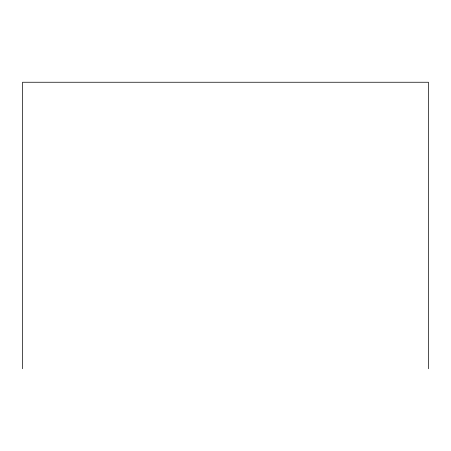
<?xml version="1.0" encoding="UTF-8"?>
<svg xmlns="http://www.w3.org/2000/svg" width="451" height="451" viewBox="0 0 451 451"><rect width="100%" height="100%" fill="white"/><g stroke="black" fill="none" stroke-linecap="round" stroke-linejoin="round"><path stroke-width="0.68" d="M428.45 368.749L428.45 82.251L22.55 82.251L22.55 368.749"/></g></svg>
